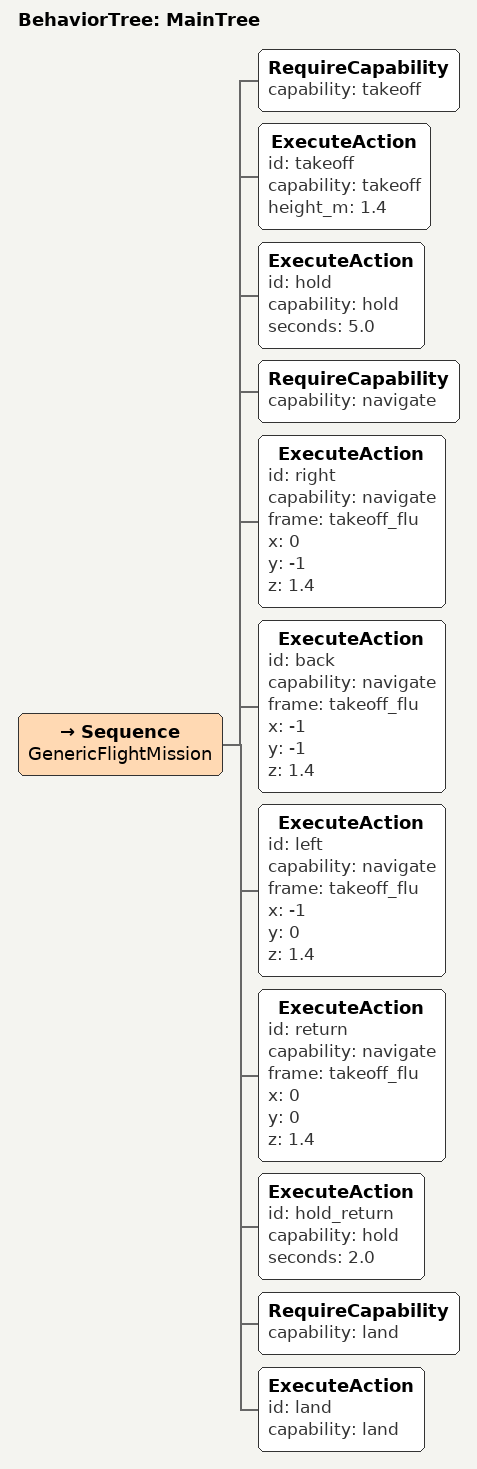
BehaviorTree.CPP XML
<?xml version="1.0" encoding="UTF-8"?>
<root main_tree_to_execute="MainTree">
  <BehaviorTree ID="MainTree">
    <Sequence name="GenericFlightMission">
      <RequireCapability capability="takeoff"/>
      <ExecuteAction id="takeoff" capability="takeoff" height_m="1.4"/>
      <ExecuteAction id="hold" capability="hold" seconds="5.0"/>
      <!-- Fixed takeoff frame: x forward, y left, z up. Keep the takeoff heading. -->
      <RequireCapability capability="navigate"/>
      <ExecuteAction id="right" capability="navigate" frame="takeoff_flu" x="0" y="-1" z="1.4"/>
      <ExecuteAction id="back" capability="navigate" frame="takeoff_flu" x="-1" y="-1" z="1.4"/>
      <ExecuteAction id="left" capability="navigate" frame="takeoff_flu" x="-1" y="0" z="1.4"/>
      <ExecuteAction id="return" capability="navigate" frame="takeoff_flu" x="0" y="0" z="1.4"/>
      <ExecuteAction id="hold_return" capability="hold" seconds="2.0"/>
      <RequireCapability capability="land"/>
      <ExecuteAction id="land" capability="land"/>
    </Sequence>
  </BehaviorTree>
</root>
